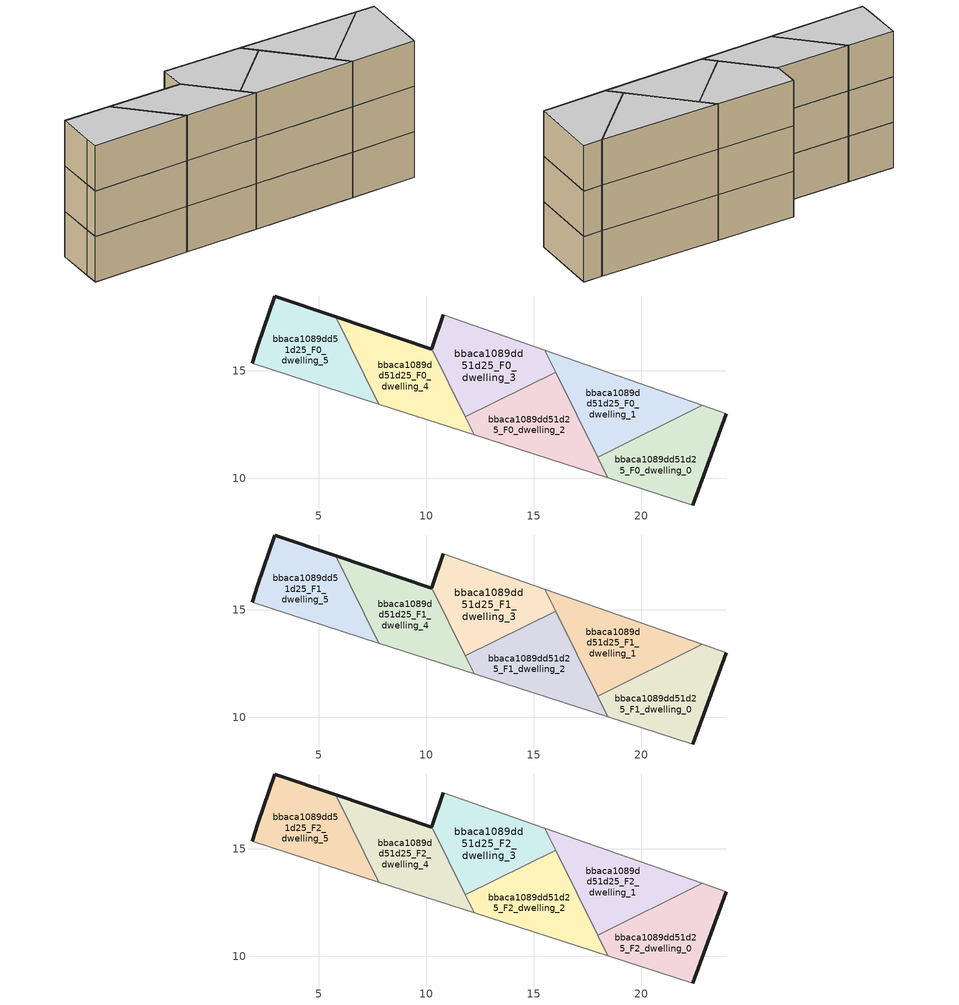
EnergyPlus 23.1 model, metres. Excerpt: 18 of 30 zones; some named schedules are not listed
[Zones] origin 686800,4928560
bbaca1089dd51d25_F0_dwelling_0
 floor ground (EU_floor_Construction): 22.4,8.76 23.97,13 22.84,13.39 17.97,10.99 18.45,10.03 z0
 wall outside (EU_wall_Construction): 23.97,13 22.4,8.76 z0:3
 wall adiabatic (EU_wall_Construction): 22.4,8.76 18.45,10.03 / 22.84,13.39 23.97,13 z0:3
 wall to bbaca1089dd51d25_F0_dwelling_1 (EU_wall_Construction): 17.97,10.99 22.84,13.39 z0:3
 wall to bbaca1089dd51d25_F0_dwelling_2 (EU_wall_Construction): 18.45,10.03 17.97,10.99 z0:3
bbaca1089dd51d25_F0_dwelling_1
 floor ground (EU_floor_Construction): 22.84,13.39 15.52,15.95 17.97,10.99 z0
 wall adiabatic (EU_wall_Construction): 15.52,15.95 22.84,13.39 z0:3
 wall to bbaca1089dd51d25_F0_dwelling_3 (EU_wall_Construction): 16.02,14.94 15.52,15.95 z0:3
 wall to bbaca1089dd51d25_F0_dwelling_2 (EU_wall_Construction): 17.97,10.99 16.02,14.94 z0:3
bbaca1089dd51d25_F0_dwelling_2
 floor ground (EU_floor_Construction): 18.45,10.03 16.02,14.94 11.82,12.87 12.24,12.03 z0
 wall to bbaca1089dd51d25_F0_dwelling_3 (EU_wall_Construction): 11.82,12.87 16.02,14.94 z0:3
 wall adiabatic (EU_wall_Construction): 18.45,10.03 12.24,12.03 z0:3
 wall to bbaca1089dd51d25_F0_dwelling_4 (EU_wall_Construction): 12.24,12.03 11.82,12.87 z0:3
bbaca1089dd51d25_F0_dwelling_3
 floor ground (EU_floor_Construction): 16.02,14.94 15.52,15.95 10.8,17.6 10.27,16.03 11.82,12.87 z0
 wall outside (EU_wall_Construction): 10.27,16.03 10.8,17.6 z0:3
 wall adiabatic (EU_wall_Construction): 10.8,17.6 15.52,15.95 z0:3
 wall to bbaca1089dd51d25_F0_dwelling_4 (EU_wall_Construction): 11.82,12.87 10.27,16.03 z0:3
bbaca1089dd51d25_F0_dwelling_4
 floor ground (EU_floor_Construction): 12.24,12.03 10.27,16.03 10.26,16 5.79,17.52 7.8,13.46 z0
 wall outside (EU_wall_Construction): 5.79,17.52 10.26,16 10.27,16.03 z0:3
 wall adiabatic (EU_wall_Construction): 12.24,12.03 7.8,13.46 z0:3
 wall to bbaca1089dd51d25_F0_dwelling_5 (EU_wall_Construction): 7.8,13.46 5.79,17.52 z0:3
bbaca1089dd51d25_F0_dwelling_5
 floor ground (EU_floor_Construction): 7.8,13.46 5.79,17.52 2.96,18.48 2.17,16.16 1.9,15.35 z0
 wall outside (EU_wall_Construction): 1.9,15.35 2.17,16.16 2.96,18.48 5.79,17.52 z0:3
 wall adiabatic (EU_wall_Construction): 7.8,13.46 1.9,15.35 z0:3
bbaca1089dd51d25_F1_dwelling_0
 floor to bbaca1089dd51d25_F0_dwelling_0 (EU_floor_Construction): 22.4,8.76 23.97,13 22.84,13.39 17.97,10.99 18.45,10.03 z3
 wall outside (EU_wall_Construction): 23.97,13 22.4,8.76 z3:6
 wall adiabatic (EU_wall_Construction): 22.4,8.76 18.45,10.03 / 22.84,13.39 23.97,13 z3:6
 wall to bbaca1089dd51d25_F1_dwelling_1 (EU_wall_Construction): 17.97,10.99 22.84,13.39 z3:6
 wall to bbaca1089dd51d25_F1_dwelling_2 (EU_wall_Construction): 18.45,10.03 17.97,10.99 z3:6
bbaca1089dd51d25_F1_dwelling_1
 floor to bbaca1089dd51d25_F0_dwelling_1 (EU_floor_Construction): 22.84,13.39 15.52,15.95 17.97,10.99 z3
 wall adiabatic (EU_wall_Construction): 15.52,15.95 22.84,13.39 z3:6
 wall to bbaca1089dd51d25_F1_dwelling_3 (EU_wall_Construction): 16.02,14.94 15.52,15.95 z3:6
 wall to bbaca1089dd51d25_F1_dwelling_2 (EU_wall_Construction): 17.97,10.99 16.02,14.94 z3:6
bbaca1089dd51d25_F1_dwelling_2
 floor to bbaca1089dd51d25_F0_dwelling_2 (EU_floor_Construction): 18.45,10.03 16.02,14.94 11.82,12.87 12.24,12.03 z3
 wall to bbaca1089dd51d25_F1_dwelling_3 (EU_wall_Construction): 11.82,12.87 16.02,14.94 z3:6
 wall adiabatic (EU_wall_Construction): 18.45,10.03 12.24,12.03 z3:6
 wall to bbaca1089dd51d25_F1_dwelling_4 (EU_wall_Construction): 12.24,12.03 11.82,12.87 z3:6
bbaca1089dd51d25_F1_dwelling_3
 floor to bbaca1089dd51d25_F0_dwelling_3 (EU_floor_Construction): 16.02,14.94 15.52,15.95 10.8,17.6 10.27,16.03 11.82,12.87 z3
 wall outside (EU_wall_Construction): 10.27,16.03 10.8,17.6 z3:6
 wall adiabatic (EU_wall_Construction): 10.8,17.6 15.52,15.95 z3:6
 wall to bbaca1089dd51d25_F1_dwelling_4 (EU_wall_Construction): 11.82,12.87 10.27,16.03 z3:6
bbaca1089dd51d25_F1_dwelling_4
 floor to bbaca1089dd51d25_F0_dwelling_4 (EU_floor_Construction): 12.24,12.03 10.27,16.03 10.26,16 5.79,17.52 7.8,13.46 z3
 wall outside (EU_wall_Construction): 5.79,17.52 10.26,16 10.27,16.03 z3:6
 wall adiabatic (EU_wall_Construction): 12.24,12.03 7.8,13.46 z3:6
 wall to bbaca1089dd51d25_F1_dwelling_5 (EU_wall_Construction): 7.8,13.46 5.79,17.52 z3:6
bbaca1089dd51d25_F1_dwelling_5
 floor to bbaca1089dd51d25_F0_dwelling_5 (EU_floor_Construction): 7.8,13.46 5.79,17.52 2.96,18.48 2.17,16.16 1.9,15.35 z3
 wall outside (EU_wall_Construction): 1.9,15.35 2.17,16.16 2.96,18.48 5.79,17.52 z3:6
 wall adiabatic (EU_wall_Construction): 7.8,13.46 1.9,15.35 z3:6
bbaca1089dd51d25_F2_dwelling_0
 floor to bbaca1089dd51d25_F1_dwelling_0 (EU_floor_Construction): 22.4,8.76 23.97,13 22.84,13.39 17.97,10.99 18.45,10.03 z6
 wall outside (EU_wall_Construction): 23.97,13 22.4,8.76 z6:9
 wall adiabatic (EU_wall_Construction): 22.4,8.76 18.45,10.03 / 22.84,13.39 23.97,13 z6:9
 wall to bbaca1089dd51d25_F2_dwelling_1 (EU_wall_Construction): 17.97,10.99 22.84,13.39 z6:9
 wall to bbaca1089dd51d25_F2_dwelling_2 (EU_wall_Construction): 18.45,10.03 17.97,10.99 z6:9
 ceiling to bbaca1089dd51d25_F3_dwelling_0 (EU_floor_Construction): 23.97,13 22.4,8.76 18.45,10.03 17.97,10.99 22.84,13.39 z9
bbaca1089dd51d25_F2_dwelling_1
 floor to bbaca1089dd51d25_F1_dwelling_1 (EU_floor_Construction): 22.84,13.39 15.52,15.95 17.97,10.99 z6
 wall adiabatic (EU_wall_Construction): 15.52,15.95 22.84,13.39 z6:9
 wall to bbaca1089dd51d25_F2_dwelling_3 (EU_wall_Construction): 16.02,14.94 15.52,15.95 z6:9
 wall to bbaca1089dd51d25_F2_dwelling_2 (EU_wall_Construction): 17.97,10.99 16.02,14.94 z6:9
 ceiling to bbaca1089dd51d25_F3_dwelling_1 (EU_floor_Construction): 22.84,13.39 17.97,10.99 15.52,15.95 z9
bbaca1089dd51d25_F2_dwelling_2
 floor to bbaca1089dd51d25_F1_dwelling_2 (EU_floor_Construction): 18.45,10.03 16.02,14.94 11.82,12.87 12.24,12.03 z6
 wall to bbaca1089dd51d25_F2_dwelling_3 (EU_wall_Construction): 11.82,12.87 16.02,14.94 z6:9
 wall adiabatic (EU_wall_Construction): 18.45,10.03 12.24,12.03 z6:9
 wall to bbaca1089dd51d25_F2_dwelling_4 (EU_wall_Construction): 12.24,12.03 11.82,12.87 z6:9
 ceiling to bbaca1089dd51d25_F3_dwelling_2 (EU_floor_Construction): 16.02,14.94 18.45,10.03 12.24,12.03 11.82,12.87 z9
bbaca1089dd51d25_F2_dwelling_3
 floor to bbaca1089dd51d25_F1_dwelling_3 (EU_floor_Construction): 16.02,14.94 15.52,15.95 10.8,17.6 10.27,16.03 11.82,12.87 z6
 wall outside (EU_wall_Construction): 10.27,16.03 10.8,17.6 z6:9
 wall adiabatic (EU_wall_Construction): 10.8,17.6 15.52,15.95 z6:9
 wall to bbaca1089dd51d25_F2_dwelling_4 (EU_wall_Construction): 11.82,12.87 10.27,16.03 z6:9
 ceiling to bbaca1089dd51d25_F3_dwelling_3 (EU_floor_Construction): 15.52,15.95 16.02,14.94 11.82,12.87 10.27,16.03 10.8,17.6 z9
bbaca1089dd51d25_F2_dwelling_4
 floor to bbaca1089dd51d25_F1_dwelling_4 (EU_floor_Construction): 12.24,12.03 10.27,16.03 10.26,16 5.79,17.52 7.8,13.46 z6
 wall outside (EU_wall_Construction): 5.79,17.52 10.26,16 10.27,16.03 z6:9
 wall adiabatic (EU_wall_Construction): 12.24,12.03 7.8,13.46 z6:9
 wall to bbaca1089dd51d25_F2_dwelling_5 (EU_wall_Construction): 7.8,13.46 5.79,17.52 z6:9
 ceiling to bbaca1089dd51d25_F3_dwelling_4 (EU_floor_Construction): 10.27,16.03 12.24,12.03 7.8,13.46 5.79,17.52 10.26,16 z9
bbaca1089dd51d25_F2_dwelling_5
 floor to bbaca1089dd51d25_F1_dwelling_5 (EU_floor_Construction): 7.8,13.46 5.79,17.52 2.96,18.48 2.17,16.16 1.9,15.35 z6
 wall outside (EU_wall_Construction): 1.9,15.35 2.17,16.16 2.96,18.48 5.79,17.52 z6:9
 wall adiabatic (EU_wall_Construction): 7.8,13.46 1.9,15.35 z6:9
 ceiling to bbaca1089dd51d25_F3_dwelling_5 (EU_floor_Construction): 5.79,17.52 7.8,13.46 1.9,15.35 2.17,16.16 2.96,18.48 z9
[Building]
EU S2 Campaign: North Axis=0; Terrain=City; Solar Distribution=FullExterior
[Site:Location]
Bologna: Latitude=44.5; Longitude=11.25; Time Zone=1; Elevation=37
[SizingPeriod:WeatherFileDays]
AnnualSizingPeriod: Begin Month=1; Begin Day of Month=1; End Month=12; End Day of Month=31; Day of Week for Start Day=Monday; Use Weather File Daylight Saving Period=No; Use Weather File Rain and Snow Indicators=No
[MATERIAL]
EU_InternalMass_Material: Roughness=MediumRough; Thickness=0.1; Conductivity=1; Density=1800; Specific Heat=900; Thermal Absorptance=0.9; Solar Absorptance=0.7; Visible Absorptance=0.7
[MATERIAL:NOMASS] Roughness=MediumRough; Thermal Absorptance=0.9; Solar Absorptance=0.7; Visible Absorptance=0.7
Name | Thermal Resistance
EU_wall_NoMass | 0.779417
EU_floor_NoMass | 0.588222
[CONSTRUCTION]
EU_wall_Construction: EU_wall_NoMass
EU_floor_Construction: EU_floor_NoMass
EU_InternalMass_Construction: EU_InternalMass_Material
[ZONE] Type=1; Multiplier=1; Ceiling Height=autocalculate; Floor Area=autocalculate; Part of Total Floor Area=Yes
Name | Volume
bbaca1089dd51d25_F0_dwelling_0; bbaca1089dd51d25_F1_dwelling_0; bbaca1089dd51d25_F2_dwelling_0; bbaca1089dd51d25_F0_dwelling_3; bbaca1089dd51d25_F1_dwelling_3; bbaca1089dd51d25_F2_dwelling_3 | 45.0908
bbaca1089dd51d25_F0_dwelling_1; bbaca1089dd51d25_F1_dwelling_1; bbaca1089dd51d25_F2_dwelling_1 | 45.1003
bbaca1089dd51d25_F0_dwelling_2; bbaca1089dd51d25_F1_dwelling_2; bbaca1089dd51d25_F2_dwelling_2 | 45.0828
bbaca1089dd51d25_F0_dwelling_4; bbaca1089dd51d25_F1_dwelling_4; bbaca1089dd51d25_F2_dwelling_4 | 45.0952
bbaca1089dd51d25_F0_dwelling_5; bbaca1089dd51d25_F1_dwelling_5; bbaca1089dd51d25_F2_dwelling_5 | 45.0901
[INTERNALMASS] Construction=EU_InternalMass_Construction
Name | Zone or ZoneList | Surface Area
bbaca1089dd51d25_F0_dwelling_0_EU_InternalMass | bbaca1089dd51d25_F0_dwelling_0 | 15.0298
bbaca1089dd51d25_F0_dwelling_1_EU_InternalMass | bbaca1089dd51d25_F0_dwelling_1 | 15.0327
bbaca1089dd51d25_F0_dwelling_2_EU_InternalMass | bbaca1089dd51d25_F0_dwelling_2 | 15.0285
bbaca1089dd51d25_F0_dwelling_3_EU_InternalMass | bbaca1089dd51d25_F0_dwelling_3 | 15.0291
bbaca1089dd51d25_F0_dwelling_4_EU_InternalMass | bbaca1089dd51d25_F0_dwelling_4 | 15.0312
bbaca1089dd51d25_F0_dwelling_5_EU_InternalMass | bbaca1089dd51d25_F0_dwelling_5 | 15.0301
bbaca1089dd51d25_F1_dwelling_0_EU_InternalMass | bbaca1089dd51d25_F1_dwelling_0 | 15.0298
bbaca1089dd51d25_F1_dwelling_1_EU_InternalMass | bbaca1089dd51d25_F1_dwelling_1 | 15.0327
bbaca1089dd51d25_F1_dwelling_2_EU_InternalMass | bbaca1089dd51d25_F1_dwelling_2 | 15.0285
bbaca1089dd51d25_F1_dwelling_3_EU_InternalMass | bbaca1089dd51d25_F1_dwelling_3 | 15.0291
bbaca1089dd51d25_F1_dwelling_4_EU_InternalMass | bbaca1089dd51d25_F1_dwelling_4 | 15.0312
bbaca1089dd51d25_F1_dwelling_5_EU_InternalMass | bbaca1089dd51d25_F1_dwelling_5 | 15.0301
bbaca1089dd51d25_F2_dwelling_0_EU_InternalMass | bbaca1089dd51d25_F2_dwelling_0 | 15.0298
bbaca1089dd51d25_F2_dwelling_1_EU_InternalMass | bbaca1089dd51d25_F2_dwelling_1 | 15.0327
bbaca1089dd51d25_F2_dwelling_2_EU_InternalMass | bbaca1089dd51d25_F2_dwelling_2 | 15.0285
bbaca1089dd51d25_F2_dwelling_3_EU_InternalMass | bbaca1089dd51d25_F2_dwelling_3 | 15.0291
bbaca1089dd51d25_F2_dwelling_4_EU_InternalMass | bbaca1089dd51d25_F2_dwelling_4 | 15.0312
bbaca1089dd51d25_F2_dwelling_5_EU_InternalMass | bbaca1089dd51d25_F2_dwelling_5 | 15.0301
[OTHEREQUIPMENT] Fuel Type=Electricity; Design Level Calculation Method=Watts/Area; Power per Zone Floor Area=1; Fraction Latent=0; Fraction Radiant=0; Fraction Lost=0; Carbon Dioxide Generation Rate=0; EndUse Subcategory=EU_Step8_InternalGains
Name | Zone or ZoneList or Space or SpaceList | Schedule
EU_Step8_InternalGain_bbaca1089dd51d25_F0_dwelling_0_f000 | bbaca1089dd51d25_F0_dwelling_0 | EU_Step8_GainSchedule_bbaca1089dd51d25_F0_dwelling_0_f000
EU_Step8_InternalGain_bbaca1089dd51d25_F0_dwelling_1_f000 | bbaca1089dd51d25_F0_dwelling_1 | EU_Step8_GainSchedule_bbaca1089dd51d25_F0_dwelling_1_f000
EU_Step8_InternalGain_bbaca1089dd51d25_F0_dwelling_2_f000 | bbaca1089dd51d25_F0_dwelling_2 | EU_Step8_GainSchedule_bbaca1089dd51d25_F0_dwelling_2_f000
EU_Step8_InternalGain_bbaca1089dd51d25_F0_dwelling_3_f000 | bbaca1089dd51d25_F0_dwelling_3 | EU_Step8_GainSchedule_bbaca1089dd51d25_F0_dwelling_3_f000
EU_Step8_InternalGain_bbaca1089dd51d25_F0_dwelling_4_f000 | bbaca1089dd51d25_F0_dwelling_4 | EU_Step8_GainSchedule_bbaca1089dd51d25_F0_dwelling_4_f000
EU_Step8_InternalGain_bbaca1089dd51d25_F0_dwelling_5_f000 | bbaca1089dd51d25_F0_dwelling_5 | EU_Step8_GainSchedule_bbaca1089dd51d25_F0_dwelling_5_f000
EU_Step8_InternalGain_bbaca1089dd51d25_F1_dwelling_0_f000 | bbaca1089dd51d25_F1_dwelling_0 | EU_Step8_GainSchedule_bbaca1089dd51d25_F1_dwelling_0_f000
EU_Step8_InternalGain_bbaca1089dd51d25_F1_dwelling_1_f000 | bbaca1089dd51d25_F1_dwelling_1 | EU_Step8_GainSchedule_bbaca1089dd51d25_F1_dwelling_1_f000
EU_Step8_InternalGain_bbaca1089dd51d25_F1_dwelling_2_f000 | bbaca1089dd51d25_F1_dwelling_2 | EU_Step8_GainSchedule_bbaca1089dd51d25_F1_dwelling_2_f000
EU_Step8_InternalGain_bbaca1089dd51d25_F1_dwelling_3_f000 | bbaca1089dd51d25_F1_dwelling_3 | EU_Step8_GainSchedule_bbaca1089dd51d25_F1_dwelling_3_f000
EU_Step8_InternalGain_bbaca1089dd51d25_F1_dwelling_4_f000 | bbaca1089dd51d25_F1_dwelling_4 | EU_Step8_GainSchedule_bbaca1089dd51d25_F1_dwelling_4_f000
EU_Step8_InternalGain_bbaca1089dd51d25_F1_dwelling_5_f000 | bbaca1089dd51d25_F1_dwelling_5 | EU_Step8_GainSchedule_bbaca1089dd51d25_F1_dwelling_5_f000
EU_Step8_InternalGain_bbaca1089dd51d25_F2_dwelling_0_f000 | bbaca1089dd51d25_F2_dwelling_0 | EU_Step8_GainSchedule_bbaca1089dd51d25_F2_dwelling_0_f000
EU_Step8_InternalGain_bbaca1089dd51d25_F2_dwelling_1_f000 | bbaca1089dd51d25_F2_dwelling_1 | EU_Step8_GainSchedule_bbaca1089dd51d25_F2_dwelling_1_f000
EU_Step8_InternalGain_bbaca1089dd51d25_F2_dwelling_2_f000 | bbaca1089dd51d25_F2_dwelling_2 | EU_Step8_GainSchedule_bbaca1089dd51d25_F2_dwelling_2_f000
EU_Step8_InternalGain_bbaca1089dd51d25_F2_dwelling_3_f000 | bbaca1089dd51d25_F2_dwelling_3 | EU_Step8_GainSchedule_bbaca1089dd51d25_F2_dwelling_3_f000
EU_Step8_InternalGain_bbaca1089dd51d25_F2_dwelling_4_f000 | bbaca1089dd51d25_F2_dwelling_4 | EU_Step8_GainSchedule_bbaca1089dd51d25_F2_dwelling_4_f000
EU_Step8_InternalGain_bbaca1089dd51d25_F2_dwelling_5_f000 | bbaca1089dd51d25_F2_dwelling_5 | EU_Step8_GainSchedule_bbaca1089dd51d25_F2_dwelling_5_f000
[ZONEVENTILATION:DESIGNFLOWRATE] Schedule=EU_AlwaysOn; Design Flow Rate Calculation Method=AirChanges/Hour; Air Changes per Hour=0.712058; Ventilation Type=Natural; Fan Pressure Rise=0; Fan Total Efficiency=1; Constant Term Coefficient=1; Temperature Term Coefficient=0; Velocity Term Coefficient=0; Velocity Squared Term Coefficient=0; Minimum Indoor Temperature=-100; Maximum Indoor Temperature=100; Delta Temperature=-100; Minimum Outdoor Temperature=-100; Maximum Outdoor Temperature=100; Maximum Wind Speed=40
Name | Zone or ZoneList or Space or SpaceList
EU_ConstantAir_bbaca1089dd51d25_F0_dwelling_0 | bbaca1089dd51d25_F0_dwelling_0
EU_ConstantAir_bbaca1089dd51d25_F0_dwelling_1 | bbaca1089dd51d25_F0_dwelling_1
EU_ConstantAir_bbaca1089dd51d25_F0_dwelling_2 | bbaca1089dd51d25_F0_dwelling_2
EU_ConstantAir_bbaca1089dd51d25_F0_dwelling_3 | bbaca1089dd51d25_F0_dwelling_3
EU_ConstantAir_bbaca1089dd51d25_F0_dwelling_4 | bbaca1089dd51d25_F0_dwelling_4
EU_ConstantAir_bbaca1089dd51d25_F0_dwelling_5 | bbaca1089dd51d25_F0_dwelling_5
EU_ConstantAir_bbaca1089dd51d25_F1_dwelling_0 | bbaca1089dd51d25_F1_dwelling_0
EU_ConstantAir_bbaca1089dd51d25_F1_dwelling_1 | bbaca1089dd51d25_F1_dwelling_1
EU_ConstantAir_bbaca1089dd51d25_F1_dwelling_2 | bbaca1089dd51d25_F1_dwelling_2
EU_ConstantAir_bbaca1089dd51d25_F1_dwelling_3 | bbaca1089dd51d25_F1_dwelling_3
EU_ConstantAir_bbaca1089dd51d25_F1_dwelling_4 | bbaca1089dd51d25_F1_dwelling_4
EU_ConstantAir_bbaca1089dd51d25_F1_dwelling_5 | bbaca1089dd51d25_F1_dwelling_5
EU_ConstantAir_bbaca1089dd51d25_F2_dwelling_0 | bbaca1089dd51d25_F2_dwelling_0
EU_ConstantAir_bbaca1089dd51d25_F2_dwelling_1 | bbaca1089dd51d25_F2_dwelling_1
EU_ConstantAir_bbaca1089dd51d25_F2_dwelling_2 | bbaca1089dd51d25_F2_dwelling_2
EU_ConstantAir_bbaca1089dd51d25_F2_dwelling_3 | bbaca1089dd51d25_F2_dwelling_3
EU_ConstantAir_bbaca1089dd51d25_F2_dwelling_4 | bbaca1089dd51d25_F2_dwelling_4
EU_ConstantAir_bbaca1089dd51d25_F2_dwelling_5 | bbaca1089dd51d25_F2_dwelling_5
[HVACTEMPLATE:THERMOSTAT] Constant Heating Setpoint=20; Constant Cooling Setpoint=50
EU_HeatOnly_bbaca1089dd51d25_F0_dwelling_0; EU_HeatOnly_bbaca1089dd51d25_F0_dwelling_1; EU_HeatOnly_bbaca1089dd51d25_F0_dwelling_2; EU_HeatOnly_bbaca1089dd51d25_F0_dwelling_3; EU_HeatOnly_bbaca1089dd51d25_F0_dwelling_4; EU_HeatOnly_bbaca1089dd51d25_F0_dwelling_5; EU_HeatOnly_bbaca1089dd51d25_F1_dwelling_0; EU_HeatOnly_bbaca1089dd51d25_F1_dwelling_1; EU_HeatOnly_bbaca1089dd51d25_F1_dwelling_2; EU_HeatOnly_bbaca1089dd51d25_F1_dwelling_3; EU_HeatOnly_bbaca1089dd51d25_F1_dwelling_4; EU_HeatOnly_bbaca1089dd51d25_F1_dwelling_5; EU_HeatOnly_bbaca1089dd51d25_F2_dwelling_0; EU_HeatOnly_bbaca1089dd51d25_F2_dwelling_1; EU_HeatOnly_bbaca1089dd51d25_F2_dwelling_2; EU_HeatOnly_bbaca1089dd51d25_F2_dwelling_3; EU_HeatOnly_bbaca1089dd51d25_F2_dwelling_4; EU_HeatOnly_bbaca1089dd51d25_F2_dwelling_5; EU_HeatOnly_bbaca1089dd51d25_F3_dwelling_0; EU_HeatOnly_bbaca1089dd51d25_F3_dwelling_1; EU_HeatOnly_bbaca1089dd51d25_F3_dwelling_2; EU_HeatOnly_bbaca1089dd51d25_F3_dwelling_3; EU_HeatOnly_bbaca1089dd51d25_F3_dwelling_4; EU_HeatOnly_bbaca1089dd51d25_F3_dwelling_5; EU_HeatOnly_bbaca1089dd51d25_F4_dwelling_0; EU_HeatOnly_bbaca1089dd51d25_F4_dwelling_1; EU_HeatOnly_bbaca1089dd51d25_F4_dwelling_2; EU_HeatOnly_bbaca1089dd51d25_F4_dwelling_3; EU_HeatOnly_bbaca1089dd51d25_F4_dwelling_4; EU_HeatOnly_bbaca1089dd51d25_F4_dwelling_5
[HVACTEMPLATE:ZONE:IDEALLOADSAIRSYSTEM] System Availability Schedule=EU_AlwaysOn; Maximum Heating Supply Air Temperature=50; Minimum Cooling Supply Air Temperature=13; Maximum Heating Supply Air Humidity Ratio=0.0156; Minimum Cooling Supply Air Humidity Ratio=0.0077; Heating Limit=NoLimit; Cooling Limit=NoLimit; Heating Availability Schedule=EU_AlwaysOn; Cooling Availability Schedule=EU_CoolingOff; Dehumidification Control Type=ConstantSensibleHeatRatio; Cooling Sensible Heat Ratio=0.7; Dehumidification Setpoint=60; Humidification Control Type=None; Humidification Setpoint=30; Outdoor Air Method=None; Outdoor Air Flow Rate per Person=0.00944; Outdoor Air Flow Rate per Zone Floor Area=0; Outdoor Air Flow Rate per Zone=0; Demand Controlled Ventilation Type=None; Outdoor Air Economizer Type=NoEconomizer; Heat Recovery Type=None; Sensible Heat Recovery Effectiveness=0.7; Latent Heat Recovery Effectiveness=0.65
Name | Template Thermostat
bbaca1089dd51d25_F0_dwelling_0 | EU_HeatOnly_bbaca1089dd51d25_F0_dwelling_0
bbaca1089dd51d25_F0_dwelling_1 | EU_HeatOnly_bbaca1089dd51d25_F0_dwelling_1
bbaca1089dd51d25_F0_dwelling_2 | EU_HeatOnly_bbaca1089dd51d25_F0_dwelling_2
bbaca1089dd51d25_F0_dwelling_3 | EU_HeatOnly_bbaca1089dd51d25_F0_dwelling_3
bbaca1089dd51d25_F0_dwelling_4 | EU_HeatOnly_bbaca1089dd51d25_F0_dwelling_4
bbaca1089dd51d25_F0_dwelling_5 | EU_HeatOnly_bbaca1089dd51d25_F0_dwelling_5
bbaca1089dd51d25_F1_dwelling_0 | EU_HeatOnly_bbaca1089dd51d25_F1_dwelling_0
bbaca1089dd51d25_F1_dwelling_1 | EU_HeatOnly_bbaca1089dd51d25_F1_dwelling_1
bbaca1089dd51d25_F1_dwelling_2 | EU_HeatOnly_bbaca1089dd51d25_F1_dwelling_2
bbaca1089dd51d25_F1_dwelling_3 | EU_HeatOnly_bbaca1089dd51d25_F1_dwelling_3
bbaca1089dd51d25_F1_dwelling_4 | EU_HeatOnly_bbaca1089dd51d25_F1_dwelling_4
bbaca1089dd51d25_F1_dwelling_5 | EU_HeatOnly_bbaca1089dd51d25_F1_dwelling_5
bbaca1089dd51d25_F2_dwelling_0 | EU_HeatOnly_bbaca1089dd51d25_F2_dwelling_0
